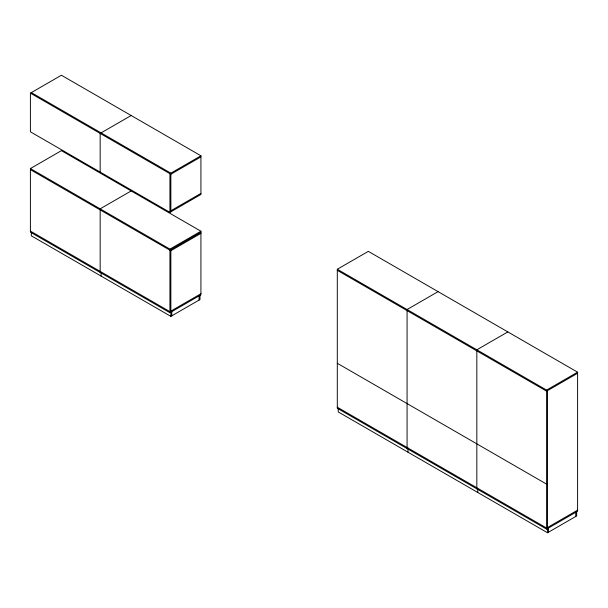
<?xml version="1.0" encoding="UTF-8"?>
<svg xmlns="http://www.w3.org/2000/svg" width="608" height="608" viewBox="0 0 608 608"><rect width="100%" height="100%" fill="white"/><g stroke="black" fill="none" stroke-linecap="round" stroke-linejoin="round"><path stroke-width="0.91" d="M30.4 93.138L61.408 75.24L200.929 155.792L200.929 194.461L169.928 212.359L30.4 131.807L30.4 93.138L169.928 173.698L200.929 155.792M30.4 168.56L61.408 150.662L200.929 231.215L200.929 294.827L169.928 312.725L30.4 232.172L30.4 168.56L169.928 249.12L200.929 231.215M131.168 115.52L100.16 133.418L100.16 172.087M131.168 190.942L100.16 208.84L100.16 272.452M170.856 174.23L200.929 156.864M170.856 210.748L200.929 193.39M200.929 232.294L169.928 250.192L30.4 169.64M170.856 250.732L200.929 233.366M200.929 293.755L169.928 311.653L30.4 231.101M31.327 232.469L31.327 235.813L170.856 316.365L200.002 299.539L200.002 295.366M337.303 269.253L368.311 251.355L577.6 372.187L577.6 511.222L546.592 529.12L337.303 408.287L337.303 269.253L546.592 390.085L577.6 372.187M438.072 291.635L407.071 309.533L407.071 448.567M507.84 331.907L476.832 349.813L476.832 488.847M577.6 373.259L546.592 391.164L337.303 270.332M547.527 483.596L546.592 484.128L337.303 363.295M577.6 510.142L546.592 528.048L337.303 407.216M338.238 408.591L338.238 411.928L547.527 532.76L576.673 515.934L576.673 511.754M31.327 92.606L170.856 173.158L170.856 211.827M575.738 512.293L575.738 516.473M548.454 528.048L548.454 532.22M547.527 390.625L547.527 527.508M547.527 528.588L547.527 532.76M546.592 390.085L546.592 529.12M477.759 489.144L477.759 492.48M407.998 448.028L407.998 452.208M199.074 295.898L199.074 300.078M171.783 311.653L171.783 315.833M170.856 249.652L170.856 311.114M170.856 312.193L170.856 316.365M169.928 173.698L169.928 212.359M169.928 249.12L169.928 312.725M101.095 272.749L101.095 276.093"/></g></svg>
